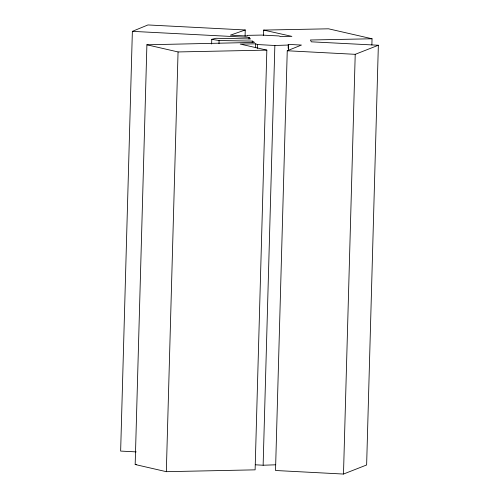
<?xml version="1.0" encoding="UTF-8"?>
<svg xmlns="http://www.w3.org/2000/svg" width="499" height="499" viewBox="0 0 499 499"><rect width="100%" height="100%" fill="white"/><g stroke="black" fill="none" stroke-linecap="round" stroke-linejoin="round"><path stroke-width="0.75" d="M245.078 36.202L245.252 29.977L147.941 24.95L132.366 31.35L120.646 451.084L136.196 451.882M288.459 50.486L288.615 45.035L274.855 45.496L257.409 44.536L255.694 43.831L240.231 44.087L266.84 50.118L255.114 469.846L166.329 471.68L135.173 464.513L146.899 44.785L254.59 42.409L252.313 41.086L219.086 40.531L211.769 39.321L211.638 43.993M166.329 471.68L178.056 51.946L146.899 44.785M218.999 43.65L219.086 40.531M248.957 38.928L249.001 37.375L132.366 31.35M252.269 42.64L252.313 41.086M255.582 47.723L255.694 43.831M257.297 48.434L257.409 44.536M263.522 35.535L263.678 30.083L328.548 28.811L372.048 38.772L371.874 45.004M255.544 464.812L263.129 465.23L274.855 45.496M288.166 48.291L288.272 44.392L301.452 45.06L287.249 50.767L275.523 470.495L343.493 474.05L366.634 464.974L378.354 45.247L311.345 41.829L310.39 40.001L372.048 38.772M343.493 474.05L355.219 54.322L378.354 45.247M245.252 29.977L230.376 35.155L247.286 36.028L247.092 35.36L261.551 35.08L279.01 35.947L280.694 36.664L291.871 36.377L263.678 30.083M211.769 39.321L215.892 38.286L250.479 38.953L249.001 37.375M263.129 465.23L275.361 464.819M135.173 464.513L136.726 464.482M178.056 51.946L266.84 50.118M287.249 50.767L355.219 54.322M288.272 44.392L288.615 45.035"/></g></svg>
